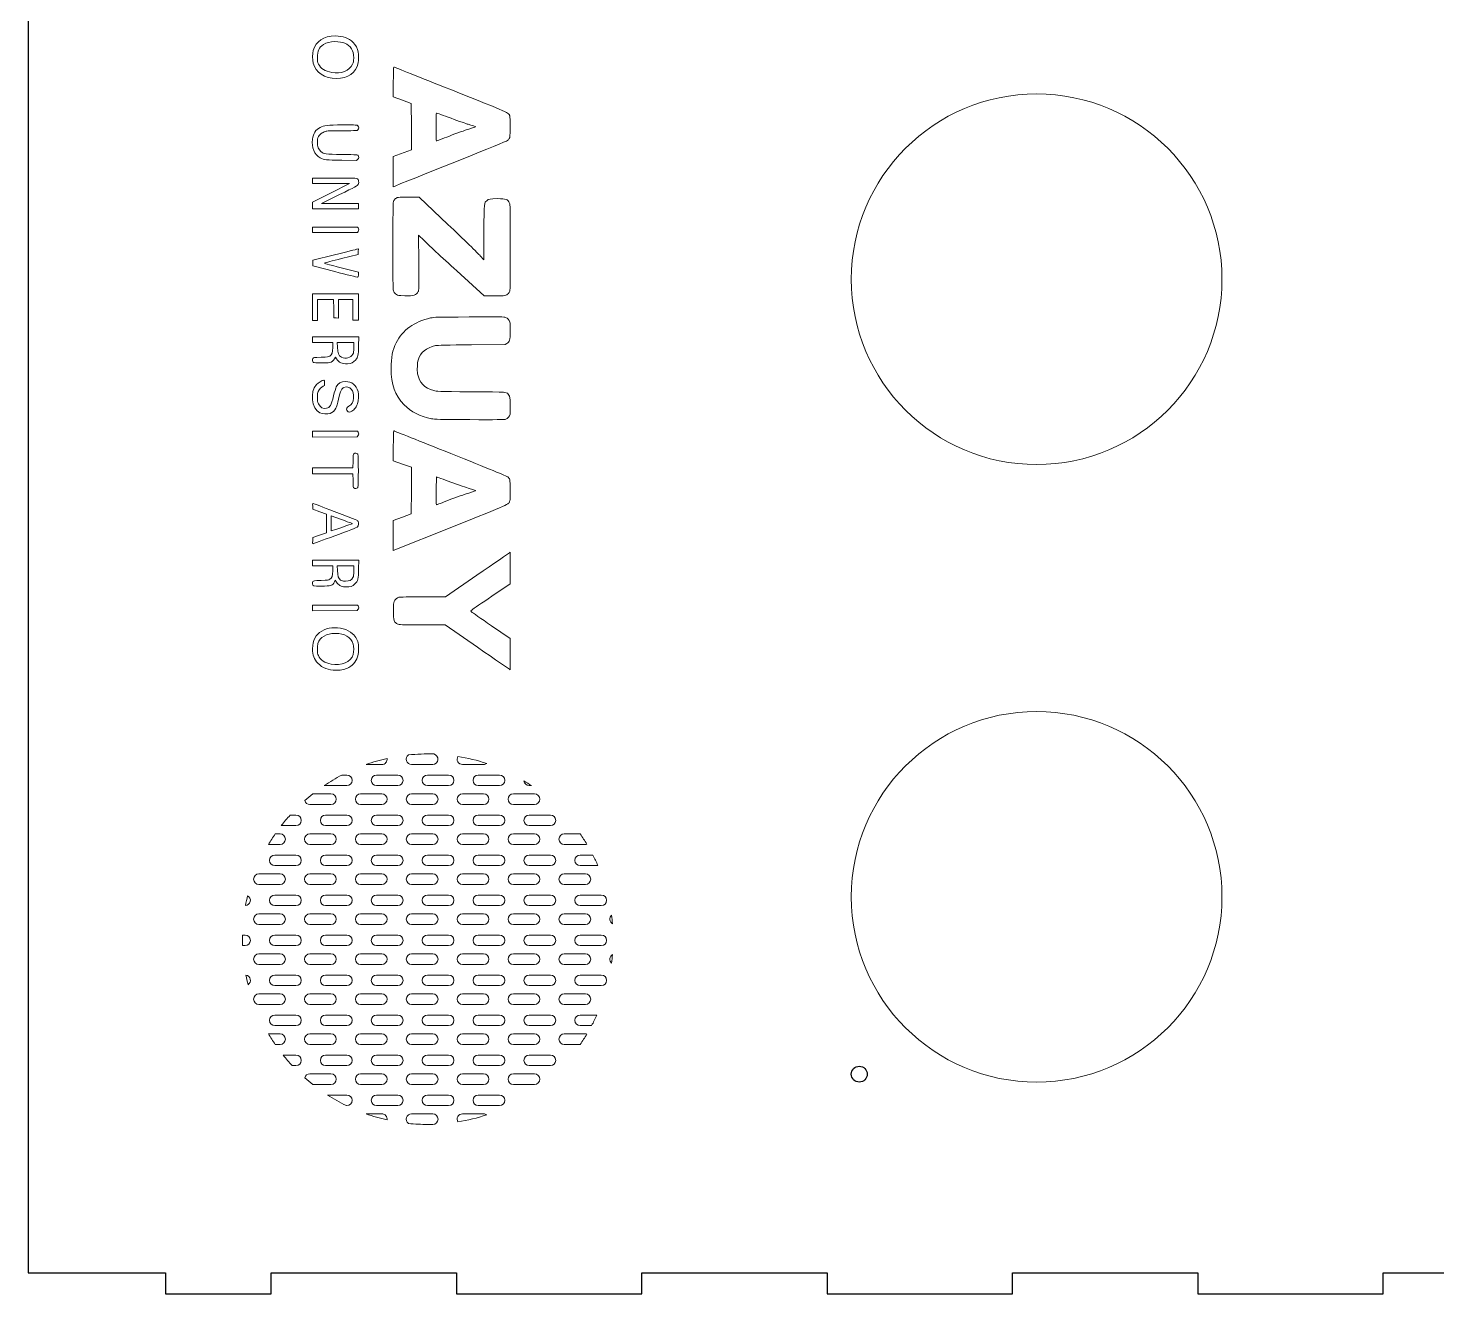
# Model space of a CAD drawing. Header units: millimetres. Extents: x 17 to 625, y 9 to 509.
# Drawn here: x 17 to 283, y 9.3 to 248.4 of the extents above; entities that cross this region are included whole.
import ezdxf

# ---------------------------------------------------------------- set-up
doc = ezdxf.new("R2010")
doc.units = ezdxf.units.MM

msp = doc.modelspace()

# ---------------------------------------------------------------- linework, layer by layer
for p, q in [((16.98, 505.27), (16.98, 13.27)), ((16.98, 13.27), (42.9, 13.27)), ((42.9, 13.27), (42.9, 9.27)), ((62.9, 9.27), (62.9, 13.27)), ((62.9, 13.27), (97.9, 13.27)), ((97.9, 13.27), (97.9, 9.27)), ((42.9, 9.27), (62.9, 9.27))]:
    msp.add_line(p, q)
at = {"color": 0, "linetype": 'Continuous', "lineweight": 0}
for p, q in [((85.95, 238.24), (85.95, 235.4)), ((85.95, 235.4), (87.65, 234.78)), ((87.65, 234.78), (89.33, 234.16)), ((89.33, 234.16), (89.36, 229.77)), ((89.36, 229.77), (89.37, 225.38)), ((79.02, 223.38), (79.21, 223.58)), ((89.37, 225.38), (85.95, 224.13)), ((85.95, 224.13), (85.95, 218.42)), ((76.2, 223.42), (79.02, 223.38)), ((70.7, 220.05), (70.7, 219.04)), ((74.81, 220.05), (70.7, 220.05)), ((70.7, 219.04), (77.67, 219.04)), ((77.67, 219.04), (74.19, 217.27)), ((85.95, 218.42), (86.28, 218.55)), ((74.19, 217.27), (70.7, 215.5)), ((70.7, 215.5), (70.7, 214.22)), ((72.38, 215.24), (75.8, 216.93)), ((90.82, 216.47), (88.89, 216.47)), ((96.25, 211.31), (90.82, 216.47)), ((70.7, 214.22), (79.34, 214.22)), ((75.86, 215.24), (72.38, 215.24)), ((79.34, 215.23), (75.86, 215.24)), ((79.34, 214.22), (79.34, 215.23)), ((70.7, 210.79), (70.7, 209.78)), ((79.17, 210.79), (70.7, 210.79)), ((79.29, 210.62), (79.17, 210.79)), ((70.7, 209.78), (79.17, 209.78)), ((79.17, 209.78), (79.29, 209.95)), ((90.73, 209.24), (91.75, 208.24)), ((90.76, 204.07), (90.73, 209.24)), ((103.06, 209.85), (103.02, 204.59)), ((74.83, 205.54), (70.74, 204.52)), ((76.17, 204.85), (79.3, 205.63)), ((79.35, 206.68), (79.13, 206.62)), ((79.3, 205.63), (79.32, 206.15)), ((79.32, 206.15), (79.35, 206.68)), ((103.02, 204.59), (102.36, 205.36)), ((70.74, 204.52), (70.74, 203.44)), ((70.74, 203.44), (74.9, 202.38)), ((79.34, 202.3), (76.36, 203.04)), ((79.34, 201.8), (79.34, 202.3)), ((97.92, 202.52), (103.08, 197.8)), ((70.7, 198.19), (70.7, 193.14)), ((79.34, 198.19), (70.7, 198.19)), ((71.64, 197.1), (74.67, 197.1)), ((71.64, 193.14), (71.64, 197.1)), ((74.67, 197.1), (74.69, 195.37)), ((75.6, 197.1), (78.33, 197.1)), ((75.6, 193.6), (75.6, 197.1)), ((78.33, 197.1), (78.33, 193.21)), ((79.34, 193.21), (79.34, 198.19)), ((103.08, 197.8), (105.02, 197.8)), ((74.69, 195.37), (74.71, 193.64)), ((70.7, 193.14), (71.64, 193.14)), ((74.71, 193.64), (75.16, 193.62)), ((75.16, 193.62), (75.6, 193.6)), ((78.33, 193.21), (79.34, 193.21)), ((70.7, 190.03), (70.7, 189.01)), ((79.43, 190.03), (70.7, 190.03)), ((70.7, 189.01), (74.54, 189.01)), ((74.54, 189.01), (74.5, 188.06)), ((75.36, 189.01), (78.48, 189.01)), ((75.39, 188.09), (75.36, 189.01)), ((78.48, 189.01), (78.48, 188.06)), ((79.4, 188.37), (79.43, 190.03)), ((100.7, 188.54), (107.08, 188.59)), ((107.08, 188.59), (107.4, 188.8)), ((74.81, 185.89), (75, 186.22)), ((75, 186.22), (75.22, 185.88)), ((70.7, 172.21), (70.7, 171.11)), ((79.17, 172.21), (70.7, 172.21)), ((70.7, 171.11), (79.12, 171.16)), ((79.12, 171.16), (79.27, 171.35)), ((79.29, 172.04), (79.17, 172.21)), ((85.95, 169.48), (85.95, 166.65)), ((70.7, 165.29), (70.7, 164.2)), ((78.32, 165.29), (70.7, 165.29)), ((78.34, 166.57), (78.32, 165.29)), ((85.95, 166.65), (87.66, 166.03)), ((87.66, 166.03), (89.37, 165.41)), ((89.37, 165.41), (89.36, 161.02)), ((70.7, 164.2), (78.32, 164.2)), ((78.32, 164.2), (78.34, 162.91)), ((89.36, 161.02), (89.33, 156.63)), ((70.72, 158.05), (70.74, 157.49)), ((70.74, 157.49), (72.05, 157.02)), ((72.05, 157.02), (73.35, 156.55)), ((73.33, 154.8), (73.31, 153.05)), ((73.35, 156.55), (73.33, 154.8)), ((74.2, 156.24), (75.98, 155.6)), ((74.2, 154.82), (74.2, 156.24)), ((87.65, 156.01), (85.95, 155.39)), ((85.95, 155.39), (85.95, 149.68)), ((89.33, 156.63), (87.65, 156.01)), ((70.74, 152.16), (70.72, 151.57)), ((72.03, 152.61), (70.74, 152.16)), ((73.31, 153.05), (72.03, 152.61)), ((85.95, 149.68), (96.67, 153.97)), ((108.04, 149.36), (107.87, 149.25)), ((108.03, 146.38), (108.04, 149.36)), ((70.7, 147.86), (70.7, 146.78)), ((79.43, 147.86), (70.7, 147.86)), ((70.7, 146.78), (74.53, 146.78)), ((74.53, 146.78), (74.5, 145.86)), ((75.36, 146.78), (78.48, 146.78)), ((75.39, 145.9), (75.36, 146.78)), ((78.48, 146.78), (78.48, 145.86)), ((79.4, 146.21), (79.43, 147.86)), ((108, 143.4), (108.03, 146.38)), ((74.84, 143.76), (74.99, 144.06)), ((74.99, 144.06), (75.24, 143.69)), ((101.74, 145.04), (95.79, 140.94)), ((104.57, 141.07), (108, 143.4)), ((70.7, 139.39), (70.7, 138.29)), ((79.17, 139.39), (70.7, 139.39)), ((79.12, 138.34), (79.27, 138.52)), ((79.29, 139.21), (79.17, 139.39)), ((95.79, 140.94), (91.55, 140.94)), ((100.57, 138.28), (100.85, 138.5)), ((70.7, 138.29), (79.12, 138.34)), ((100.74, 138.09), (100.57, 138.28)), ((91.4, 135.65), (95.72, 135.65)), ((95.72, 135.65), (101.84, 131.41)), ((108.04, 133.07), (104.48, 135.49)), ((108.04, 130.12), (108.04, 133.07)), ((83.78, 109.27), (80.79, 109.27)), ((93.39, 109.27), (89.39, 109.27)), ((103, 109.27), (99, 109.27)), ((76.2, 107.27), (77.17, 107.27)), ((82.78, 107.27), (86.78, 107.27)), ((92.39, 107.27), (96.39, 107.27)), ((102, 107.27), (106, 107.27)), ((77.17, 105.27), (73.17, 105.27)), ((86.78, 105.27), (82.78, 105.27)), ((96.39, 105.27), (92.39, 105.27)), ((106, 105.27), (102, 105.27)), ((112.04, 105.27), (111.62, 105.27)), ((74.17, 101.72), (70.17, 101.72)), ((70.73, 103.72), (74.17, 103.72)), ((79.78, 103.72), (83.78, 103.72)), ((83.78, 101.72), (79.78, 101.72)), ((89.39, 103.72), (93.39, 103.72)), ((93.39, 101.72), (89.39, 101.72)), ((99, 103.72), (103, 103.72)), ((103, 101.72), (99, 101.72)), ((108.62, 103.72), (112.62, 103.72)), ((112.62, 101.72), (108.62, 101.72)), ((66.46, 99.72), (67.56, 99.72)), ((73.17, 99.72), (77.17, 99.72)), ((82.78, 99.72), (86.78, 99.72)), ((92.39, 99.72), (96.39, 99.72)), ((102, 99.72), (106, 99.72)), ((111.62, 99.72), (115.62, 99.72)), ((63.65, 96.16), (64.56, 96.16)), ((67.56, 97.72), (64.79, 97.72)), ((70.17, 96.16), (74.17, 96.16)), ((77.17, 97.72), (73.17, 97.72)), ((79.78, 96.16), (83.78, 96.16)), ((86.78, 97.72), (82.78, 97.72)), ((89.39, 96.16), (93.39, 96.16)), ((96.39, 97.72), (92.39, 97.72)), ((99, 96.16), (103, 96.16)), ((106, 97.72), (102, 97.72)), ((108.62, 96.16), (112.62, 96.16)), ((115.62, 97.72), (111.62, 97.72)), ((118.23, 96.16), (121.25, 96.16)), ((64.56, 94.16), (62.37, 94.16)), ((74.17, 94.16), (70.17, 94.16)), ((83.78, 94.16), (79.78, 94.16)), ((93.39, 94.16), (89.39, 94.16)), ((103, 94.16), (99, 94.16)), ((112.62, 94.16), (108.62, 94.16)), ((122.23, 94.16), (118.23, 94.16)), ((63.56, 92.16), (67.56, 92.16)), ((73.17, 92.16), (77.17, 92.16)), ((82.78, 92.16), (86.78, 92.16)), ((92.39, 92.16), (96.39, 92.16)), ((102, 92.16), (106, 92.16)), ((111.62, 92.16), (115.62, 92.16)), ((121.23, 92.16), (123.63, 92.16)), ((60.56, 88.61), (64.56, 88.61)), ((67.56, 90.16), (63.56, 90.16)), ((70.17, 88.61), (74.17, 88.61)), ((77.17, 90.16), (73.17, 90.16)), ((79.78, 88.61), (83.78, 88.61)), ((86.78, 90.16), (82.78, 90.16)), ((89.39, 88.61), (93.39, 88.61)), ((96.39, 90.16), (92.39, 90.16)), ((99, 88.61), (103, 88.61)), ((106, 90.16), (102, 90.16)), ((108.62, 88.61), (112.62, 88.61)), ((115.62, 90.16), (111.62, 90.16)), ((118.23, 88.61), (122.23, 88.61)), ((124.57, 90.16), (121.23, 90.16)), ((64.56, 86.61), (60.56, 86.61)), ((74.17, 86.61), (70.17, 86.61)), ((83.78, 86.61), (79.78, 86.61)), ((93.39, 86.61), (89.39, 86.61)), ((103, 86.61), (99, 86.61)), ((112.62, 86.61), (108.62, 86.61)), ((122.23, 86.61), (118.23, 86.61)), ((63.56, 84.61), (67.56, 84.61)), ((67.56, 82.61), (63.56, 82.61)), ((73.17, 84.61), (77.17, 84.61)), ((77.17, 82.61), (73.17, 82.61)), ((82.78, 84.61), (86.78, 84.61)), ((86.78, 82.61), (82.78, 82.61)), ((92.39, 84.61), (96.39, 84.61)), ((96.39, 82.61), (92.39, 82.61)), ((102, 84.61), (106, 84.61)), ((106, 82.61), (102, 82.61)), ((111.62, 84.61), (115.62, 84.61)), ((115.62, 82.61), (111.62, 82.61)), ((121.23, 84.61), (125.23, 84.61)), ((125.23, 82.61), (121.23, 82.61)), ((60.56, 81.05), (64.56, 81.05)), ((70.17, 81.05), (74.17, 81.05)), ((79.78, 81.05), (83.78, 81.05)), ((89.39, 81.05), (93.39, 81.05)), ((99, 81.05), (103, 81.05)), ((108.62, 81.05), (112.62, 81.05)), ((118.23, 81.05), (122.23, 81.05)), ((64.56, 79.05), (60.56, 79.05)), ((74.17, 79.05), (70.17, 79.05)), ((83.78, 79.05), (79.78, 79.05)), ((93.39, 79.05), (89.39, 79.05)), ((103, 79.05), (99, 79.05)), ((112.62, 79.05), (108.62, 79.05)), ((122.23, 79.05), (118.23, 79.05)), ((57.46, 77.05), (57.95, 77.05)), ((57.95, 75.05), (57.47, 75.05)), ((63.56, 77.05), (67.56, 77.05)), ((67.56, 75.05), (63.56, 75.05)), ((73.17, 77.05), (77.17, 77.05)), ((77.17, 75.05), (73.17, 75.05)), ((82.78, 77.05), (86.78, 77.05)), ((86.78, 75.05), (82.78, 75.05)), ((92.39, 77.05), (96.39, 77.05)), ((96.39, 75.05), (92.39, 75.05)), ((102, 77.05), (106, 77.05)), ((106, 75.05), (102, 75.05)), ((111.62, 77.05), (115.62, 77.05)), ((115.62, 75.05), (111.62, 75.05)), ((121.23, 77.05), (125.23, 77.05)), ((125.23, 75.05), (121.23, 75.05)), ((60.56, 73.49), (64.56, 73.49)), ((70.17, 73.49), (74.17, 73.49)), ((79.78, 73.49), (83.78, 73.49)), ((89.39, 73.49), (93.39, 73.49)), ((99, 73.49), (103, 73.49)), ((108.62, 73.49), (112.62, 73.49)), ((118.23, 73.49), (122.23, 73.49)), ((64.56, 71.49), (60.56, 71.49)), ((63.56, 69.49), (67.56, 69.49)), ((74.17, 71.49), (70.17, 71.49)), ((73.17, 69.49), (77.17, 69.49)), ((83.78, 71.49), (79.78, 71.49)), ((82.78, 69.49), (86.78, 69.49)), ((93.39, 71.49), (89.39, 71.49)), ((92.39, 69.49), (96.39, 69.49)), ((103, 71.49), (99, 71.49)), ((102, 69.49), (106, 69.49)), ((112.62, 71.49), (108.62, 71.49)), ((111.62, 69.49), (115.62, 69.49)), ((122.23, 71.49), (118.23, 71.49)), ((121.23, 69.49), (125.23, 69.49)), ((67.56, 67.49), (63.56, 67.49)), ((77.17, 67.49), (73.17, 67.49)), ((86.78, 67.49), (82.78, 67.49)), ((96.39, 67.49), (92.39, 67.49)), ((106, 67.49), (102, 67.49)), ((115.62, 67.49), (111.62, 67.49)), ((125.23, 67.49), (121.23, 67.49)), ((60.56, 65.94), (64.56, 65.94)), ((64.56, 63.94), (60.56, 63.94)), ((70.17, 65.94), (74.17, 65.94)), ((74.17, 63.94), (70.17, 63.94)), ((79.78, 65.94), (83.78, 65.94)), ((83.78, 63.94), (79.78, 63.94)), ((89.39, 65.94), (93.39, 65.94)), ((93.39, 63.94), (89.39, 63.94)), ((99, 65.94), (103, 65.94)), ((103, 63.94), (99, 63.94)), ((108.62, 65.94), (112.62, 65.94)), ((112.62, 63.94), (108.62, 63.94)), ((118.23, 65.94), (122.23, 65.94)), ((122.23, 63.94), (118.23, 63.94)), ((63.56, 61.94), (67.56, 61.94)), ((73.17, 61.94), (77.17, 61.94)), ((82.78, 61.94), (86.78, 61.94)), ((92.39, 61.94), (96.39, 61.94)), ((102, 61.94), (106, 61.94)), ((111.62, 61.94), (115.62, 61.94)), ((121.23, 61.94), (124.38, 61.94)), ((67.56, 59.94), (63.56, 59.94)), ((77.17, 59.94), (73.17, 59.94)), ((86.78, 59.94), (82.78, 59.94)), ((96.39, 59.94), (92.39, 59.94)), ((106, 59.94), (102, 59.94)), ((115.62, 59.94), (111.62, 59.94)), ((123.4, 59.94), (121.23, 59.94)), ((62.37, 58.38), (64.56, 58.38)), ((64.56, 56.38), (63.65, 56.38)), ((70.17, 58.38), (74.17, 58.38)), ((74.17, 56.38), (70.17, 56.38)), ((79.78, 58.38), (83.78, 58.38)), ((83.78, 56.38), (79.78, 56.38)), ((89.39, 58.38), (93.39, 58.38)), ((93.39, 56.38), (89.39, 56.38)), ((99, 58.38), (103, 58.38)), ((103, 56.38), (99, 56.38)), ((108.62, 58.38), (112.62, 58.38)), ((112.62, 56.38), (108.62, 56.38)), ((118.23, 58.38), (122.23, 58.38)), ((121.25, 56.38), (118.23, 56.38)), ((65.14, 54.38), (67.56, 54.38)), ((73.17, 54.38), (77.17, 54.38)), ((82.78, 54.38), (86.78, 54.38)), ((92.39, 54.38), (96.39, 54.38)), ((102, 54.38), (106, 54.38)), ((111.62, 54.38), (115.62, 54.38)), ((67.56, 52.38), (66.87, 52.38)), ((70.17, 50.83), (74.17, 50.83)), ((77.17, 52.38), (73.17, 52.38)), ((79.78, 50.83), (83.78, 50.83)), ((86.78, 52.38), (82.78, 52.38)), ((89.39, 50.83), (93.39, 50.83)), ((96.39, 52.38), (92.39, 52.38)), ((99, 50.83), (103, 50.83)), ((106, 52.38), (102, 52.38)), ((108.62, 50.83), (112.62, 50.83)), ((115.62, 52.38), (111.62, 52.38)), ((74.17, 48.83), (70.73, 48.83)), ((83.78, 48.83), (79.78, 48.83)), ((93.39, 48.83), (89.39, 48.83)), ((103, 48.83), (99, 48.83)), ((112.62, 48.83), (108.62, 48.83)), ((73.53, 46.83), (77.17, 46.83)), ((82.78, 46.83), (86.78, 46.83)), ((92.39, 46.83), (96.39, 46.83)), ((102, 46.83), (106, 46.83)), ((77.17, 44.83), (77.08, 44.83)), ((80.79, 43.27), (83.78, 43.27)), ((86.78, 44.83), (82.78, 44.83)), ((89.39, 43.27), (93.39, 43.27)), ((96.39, 44.83), (92.39, 44.83)), ((99, 43.27), (103, 43.27)), ((106, 44.83), (102, 44.83)), ((93.39, 41.27), (92.45, 41.27))]:
    msp.add_line(p, q, dxfattribs=at)
msp.add_lwpolyline([(97.9, 9.27), (132.9, 9.27), (132.9, 13.27), (167.9, 13.27), (167.9, 9.27), (202.9, 9.27), (202.9, 13.27), (237.9, 13.27), (237.9, 9.27), (272.9, 9.27), (272.9, 13.27), (307.9, 13.27), (307.9, 9.27), (342.9, 9.27)])
for centre in [(207.45, 200.94), (207.45, 84.27)]:
    msp.add_circle(centre, 35, dxfattribs=at)
msp.add_circle((173.95, 50.77), 1.5)
for centre, radius, start, end in [((92.45, 76.27), 35, 102.6715, 109.463), ((83.78, 110.27), 1, 270, 8.4842), ((89.39, 110.27), 1, 125.9043, 270), ((92.45, 76.27), 35, 88.1408, 95.9728), ((93.39, 110.27), 1, 270, 78.9843), ((99, 110.27), 1, 147.9033, 270), ((92.45, 76.27), 35, 71.4551, 80.6133), ((103, 110.27), 1, 270, 305.1766), ((92.45, 76.27), 35, 117.6604, 123.943), ((77.17, 106.27), 1, 270, 90), ((82.78, 106.27), 1, 90, 270), ((86.78, 106.27), 1, 270, 90), ((92.39, 106.27), 1, 90, 270), ((96.39, 106.27), 1, 270, 90), ((102, 106.27), 1, 90, 270), ((106, 106.27), 1, 270, 90), ((73.17, 106.27), 1, 254.6277, 270), ((92.45, 76.27), 35, 55.9523, 58.7245), ((111.62, 106.27), 1, 184.9435, 270), ((92.45, 76.27), 35, 128.36, 131.6049), ((70.17, 102.72), 1, 195.8723, 270), ((74.17, 102.72), 1, 270, 90), ((79.78, 102.72), 1, 90, 270), ((83.78, 102.72), 1, 270, 90), ((89.39, 102.72), 1, 90, 270), ((93.39, 102.72), 1, 270, 90), ((99, 102.72), 1, 90, 270), ((103, 102.72), 1, 270, 90), ((108.62, 102.72), 1, 90, 270), ((112.62, 102.72), 1, 270, 90), ((92.45, 76.27), 35, 137.9452, 142.2151), ((67.56, 98.72), 1, 270, 90), ((73.17, 98.72), 1, 90, 270), ((77.17, 98.72), 1, 270, 90), ((82.78, 98.72), 1, 90, 270), ((86.78, 98.72), 1, 270, 90), ((92.39, 98.72), 1, 90, 270), ((96.39, 98.72), 1, 270, 90), ((102, 98.72), 1, 90, 270), ((106, 98.72), 1, 270, 90), ((111.62, 98.72), 1, 90, 270), ((115.62, 98.72), 1, 270, 90), ((92.45, 76.27), 35, 145.3714, 149.2621), ((64.56, 95.16), 1, 270, 90), ((70.17, 95.16), 1, 90, 270), ((74.17, 95.16), 1, 270, 90), ((79.78, 95.16), 1, 90, 270), ((83.78, 95.16), 1, 270, 90), ((89.39, 95.16), 1, 90, 270), ((93.39, 95.16), 1, 270, 90), ((99, 95.16), 1, 90, 270), ((103, 95.16), 1, 270, 90), ((108.62, 95.16), 1, 90, 270), ((112.62, 95.16), 1, 270, 90), ((118.23, 95.16), 1, 90, 270), ((92.45, 76.27), 35, 30.8148, 34.6286), ((122.23, 95.16), 1, 270, 286.332), ((63.56, 91.16), 1, 90, 270), ((67.56, 91.16), 1, 270, 90), ((73.17, 91.16), 1, 90, 270), ((77.17, 91.16), 1, 270, 90), ((82.78, 91.16), 1, 90, 270), ((86.78, 91.16), 1, 270, 90), ((92.39, 91.16), 1, 90, 270), ((96.39, 91.16), 1, 270, 90), ((102, 91.16), 1, 90, 270), ((106, 91.16), 1, 270, 90), ((111.62, 91.16), 1, 90, 270), ((115.62, 91.16), 1, 270, 90), ((121.23, 91.16), 1, 90, 270), ((92.45, 76.27), 35, 23.3799, 26.9986), ((60.56, 87.61), 1, 90, 270), ((64.56, 87.61), 1, 270, 90), ((70.17, 87.61), 1, 90, 270), ((74.17, 87.61), 1, 270, 90), ((79.78, 87.61), 1, 90, 270), ((83.78, 87.61), 1, 270, 90), ((89.39, 87.61), 1, 90, 270), ((93.39, 87.61), 1, 270, 90), ((99, 87.61), 1, 90, 270), ((103, 87.61), 1, 270, 90), ((108.62, 87.61), 1, 90, 270), ((112.62, 87.61), 1, 270, 90), ((118.23, 87.61), 1, 90, 270), ((122.23, 87.61), 1, 270, 90), ((92.45, 76.27), 35, 166.4299, 169.5696), ((57.95, 83.61), 1, 274.4938, 61.5058), ((63.56, 83.61), 1, 90, 270), ((67.56, 83.61), 1, 270, 90), ((73.17, 83.61), 1, 90, 270), ((77.17, 83.61), 1, 270, 90), ((82.78, 83.61), 1, 90, 270), ((86.78, 83.61), 1, 270, 90), ((92.39, 83.61), 1, 90, 270), ((96.39, 83.61), 1, 270, 90), ((102, 83.61), 1, 90, 270), ((106, 83.61), 1, 270, 90), ((111.62, 83.61), 1, 90, 270), ((115.62, 83.61), 1, 270, 90), ((121.23, 83.61), 1, 90, 270), ((125.23, 83.61), 1, 270, 90), ((60.56, 80.05), 1, 90, 270), ((64.56, 80.05), 1, 270, 90), ((70.17, 80.05), 1, 90, 270), ((74.17, 80.05), 1, 270, 90), ((79.78, 80.05), 1, 90, 270), ((83.78, 80.05), 1, 270, 90), ((89.39, 80.05), 1, 90, 270), ((93.39, 80.05), 1, 270, 90), ((99, 80.05), 1, 90, 270), ((103, 80.05), 1, 270, 90), ((108.62, 80.05), 1, 90, 270), ((112.62, 80.05), 1, 270, 90), ((118.23, 80.05), 1, 90, 270), ((122.23, 80.05), 1, 270, 90), ((127.84, 80.05), 1, 132.8999, 239.2866), ((92.45, 76.27), 35, 4.7825, 7.4041), ((92.45, 76.27), 35, 178.7267, 182.0012), ((57.95, 76.05), 1, 270, 90), ((63.56, 76.05), 1, 90, 270), ((67.56, 76.05), 1, 270, 90), ((73.17, 76.05), 1, 90, 270), ((77.17, 76.05), 1, 270, 90), ((82.78, 76.05), 1, 90, 270), ((86.78, 76.05), 1, 270, 90), ((92.39, 76.05), 1, 90, 270), ((96.39, 76.05), 1, 270, 90), ((102, 76.05), 1, 90, 270), ((106, 76.05), 1, 270, 90), ((111.62, 76.05), 1, 90, 270), ((115.62, 76.05), 1, 270, 90), ((121.23, 76.05), 1, 90, 270), ((125.23, 76.05), 1, 270, 90), ((60.56, 72.49), 1, 90, 270), ((64.56, 72.49), 1, 270, 90), ((70.17, 72.49), 1, 90, 270), ((74.17, 72.49), 1, 270, 90), ((79.78, 72.49), 1, 90, 270), ((83.78, 72.49), 1, 270, 90), ((89.39, 72.49), 1, 90, 270), ((93.39, 72.49), 1, 270, 90), ((99, 72.49), 1, 90, 270), ((103, 72.49), 1, 270, 90), ((108.62, 72.49), 1, 90, 270), ((112.62, 72.49), 1, 270, 90), ((118.23, 72.49), 1, 90, 270), ((122.23, 72.49), 1, 270, 90), ((127.84, 72.49), 1, 120.7134, 227.1001), ((92.45, 76.27), 35, 352.5959, 355.2175), ((57.95, 68.49), 1, 304.9207, 80.4883), ((92.45, 76.27), 35, 191.1889, 194.2202), ((63.56, 68.49), 1, 90, 270), ((67.56, 68.49), 1, 270, 90), ((73.17, 68.49), 1, 90, 270), ((77.17, 68.49), 1, 270, 90), ((82.78, 68.49), 1, 90, 270), ((86.78, 68.49), 1, 270, 90), ((92.39, 68.49), 1, 90, 270), ((96.39, 68.49), 1, 270, 90), ((102, 68.49), 1, 90, 270), ((106, 68.49), 1, 270, 90), ((111.62, 68.49), 1, 90, 270), ((115.62, 68.49), 1, 270, 90), ((121.23, 68.49), 1, 90, 270), ((125.23, 68.49), 1, 270, 90), ((60.56, 64.94), 1, 90, 270), ((64.56, 64.94), 1, 270, 90), ((70.17, 64.94), 1, 90, 270), ((74.17, 64.94), 1, 270, 90), ((79.78, 64.94), 1, 90, 270), ((83.78, 64.94), 1, 270, 90), ((89.39, 64.94), 1, 90, 270), ((93.39, 64.94), 1, 270, 90), ((99, 64.94), 1, 90, 270), ((103, 64.94), 1, 270, 90), ((108.62, 64.94), 1, 90, 270), ((112.62, 64.94), 1, 270, 90), ((118.23, 64.94), 1, 90, 270), ((122.23, 64.94), 1, 270, 90), ((63.56, 60.94), 1, 90, 270), ((67.56, 60.94), 1, 270, 90), ((73.17, 60.94), 1, 90, 270), ((77.17, 60.94), 1, 270, 90), ((82.78, 60.94), 1, 90, 270), ((86.78, 60.94), 1, 270, 90), ((92.39, 60.94), 1, 90, 270), ((96.39, 60.94), 1, 270, 90), ((102, 60.94), 1, 90, 270), ((106, 60.94), 1, 270, 90), ((111.62, 60.94), 1, 90, 270), ((115.62, 60.94), 1, 270, 90), ((121.23, 60.94), 1, 90, 270), ((92.45, 76.27), 35, 332.1819, 335.8251), ((92.45, 76.27), 35, 210.7379, 214.6286), ((64.56, 57.38), 1, 270, 90), ((70.17, 57.38), 1, 90, 270), ((74.17, 57.38), 1, 270, 90), ((79.78, 57.38), 1, 90, 270), ((83.78, 57.38), 1, 270, 90), ((89.39, 57.38), 1, 90, 270), ((93.39, 57.38), 1, 270, 90), ((99, 57.38), 1, 90, 270), ((103, 57.38), 1, 270, 90), ((108.62, 57.38), 1, 90, 270), ((112.62, 57.38), 1, 270, 90), ((118.23, 57.38), 1, 90, 270), ((92.45, 76.27), 35, 325.3714, 329.1852), ((122.23, 57.38), 1, 73.668, 90), ((92.45, 76.27), 35, 218.7113, 223.0424), ((67.56, 53.38), 1, 270, 90), ((73.17, 53.38), 1, 90, 270), ((77.17, 53.38), 1, 270, 90), ((82.78, 53.38), 1, 90, 270), ((86.78, 53.38), 1, 270, 90), ((92.39, 53.38), 1, 90, 270), ((96.39, 53.38), 1, 270, 90), ((102, 53.38), 1, 90, 270), ((106, 53.38), 1, 270, 90), ((111.62, 53.38), 1, 90, 270), ((115.62, 53.38), 1, 270, 90), ((70.17, 49.83), 1, 90, 164.1277), ((74.17, 49.83), 1, 270, 90), ((79.78, 49.83), 1, 90, 270), ((83.78, 49.83), 1, 270, 90), ((89.39, 49.83), 1, 90, 270), ((93.39, 49.83), 1, 270, 90), ((99, 49.83), 1, 90, 270), ((103, 49.83), 1, 270, 90), ((108.62, 49.83), 1, 90, 270), ((112.62, 49.83), 1, 270, 90), ((92.45, 76.27), 35, 228.3951, 231.64), ((92.45, 76.27), 35, 237.2745, 243.9502), ((77.17, 45.83), 1, 270, 90), ((82.78, 45.83), 1, 90, 270), ((86.78, 45.83), 1, 270, 90), ((92.39, 45.83), 1, 90, 270), ((96.39, 45.83), 1, 270, 90), ((102, 45.83), 1, 90, 270), ((106, 45.83), 1, 270, 90), ((92.45, 76.27), 35, 250.537, 257.3285), ((83.78, 42.27), 1, 351.5158, 90), ((89.39, 42.27), 1, 90, 234.0957), ((93.39, 42.27), 1, 270, 90), ((99, 42.27), 1, 90, 212.0967), ((92.45, 76.27), 35, 279.3867, 288.5449), ((103, 42.27), 1, 54.8234, 90), ((92.45, 76.27), 35, 264.0272, 270)]:
    msp.add_arc(centre, radius, start, end, dxfattribs=at)
for points in [[(74.99, 246.89), (72.78, 246.88), (71.36, 245.95), (70.83, 244.17)], [(71.61, 242.84), (71.61, 244.06), (71.93, 244.74), (72.73, 245.26)], [(72.73, 245.26), (73.35, 245.65), (73.97, 245.81), (74.9, 245.82)], [(74.9, 245.82), (76.42, 245.84), (77.39, 245.43), (78.03, 244.49)], [(78.36, 245.67), (77.53, 246.49), (76.44, 246.89), (74.99, 246.89)], [(79.32, 243.89), (79.21, 244.52), (78.84, 245.19), (78.36, 245.67)], [(70.83, 244.17), (70.67, 243.64), (70.66, 242.34), (70.82, 241.76)], [(71.82, 241.58), (71.62, 241.99), (71.6, 242.1), (71.61, 242.84)], [(78.03, 244.49), (78.4, 243.96), (78.48, 243.61), (78.46, 242.73)], [(78.46, 242.73), (78.44, 242.1), (78.4, 241.88), (78.25, 241.56)], [(79.31, 241.82), (79.42, 242.4), (79.44, 243.31), (79.32, 243.89)], [(70.82, 241.76), (71.3, 239.97), (72.94, 238.88), (75.18, 238.88)], [(74.34, 239.99), (73.09, 240.21), (72.22, 240.76), (71.82, 241.58)], [(78.25, 241.56), (77.65, 240.32), (76.06, 239.68), (74.34, 239.99)], [(75.18, 238.88), (77.44, 238.88), (78.9, 239.92), (79.31, 241.82)], [(86.09, 241.02), (85.96, 241.07), (85.95, 240.91), (85.95, 238.24)], [(96.8, 236.75), (90.98, 239.07), (86.16, 240.99), (86.09, 241.02)], [(107.94, 231.79), (107.74, 232.4), (108.08, 232.26), (96.8, 236.75)], [(94.04, 229.7), (94.04, 231.15), (94.06, 232.34), (94.09, 232.34)], [(94.09, 232.34), (94.12, 232.34), (95.37, 231.89), (96.87, 231.34)], [(108.02, 229.66), (108.03, 230.86), (108, 231.62), (107.94, 231.79)], [(72.1, 229.61), (71.27, 229.17), (70.85, 228.5), (70.69, 227.37)], [(76.43, 230.09), (73.42, 230.09), (72.88, 230.02), (72.1, 229.61)], [(72.49, 228.58), (72.71, 228.72), (73.07, 228.87), (73.29, 228.91)], [(73.29, 228.91), (73.51, 228.97), (74.76, 229), (76.38, 229)], [(76.38, 229), (79, 229), (79.11, 229), (79.26, 229.15)], [(79.26, 229.93), (79.11, 230.08), (79, 230.09), (76.43, 230.09)], [(79.42, 229.54), (79.42, 229.67), (79.35, 229.84), (79.26, 229.93)], [(79.26, 229.15), (79.35, 229.24), (79.42, 229.41), (79.42, 229.54)], [(94.08, 227.05), (94.06, 227.05), (94.04, 228.24), (94.04, 229.7)], [(100.22, 229.31), (99.54, 229.1), (97.88, 228.51), (96.54, 227.99)], [(96.87, 231.34), (98.37, 230.79), (99.81, 230.28), (100.07, 230.21)], [(100.07, 230.21), (100.83, 230), (101.52, 229.76), (101.48, 229.73)], [(101.48, 229.73), (101.47, 229.7), (100.89, 229.52), (100.22, 229.31)], [(107.85, 227.53), (107.99, 227.77), (108, 227.95), (108.02, 229.66)], [(70.69, 227.37), (70.47, 225.83), (71.05, 224.43), (72.14, 223.87)], [(71.61, 226.79), (71.61, 227.36), (71.64, 227.48), (71.84, 227.88)], [(72.28, 225.06), (71.83, 225.46), (71.62, 225.99), (71.61, 226.79)], [(71.84, 227.88), (72.03, 228.24), (72.15, 228.38), (72.49, 228.58)], [(86.28, 218.55), (91.61, 220.66), (107.36, 227.01), (107.5, 227.12)], [(96.54, 227.99), (95.21, 227.47), (94.09, 227.05), (94.08, 227.05)], [(107.5, 227.12), (107.61, 227.2), (107.76, 227.38), (107.85, 227.53)], [(72.14, 223.87), (72.89, 223.49), (73.22, 223.45), (76.2, 223.42)], [(76.29, 224.5), (73.05, 224.54), (72.87, 224.57), (72.28, 225.06)], [(79.3, 224.31), (79.18, 224.47), (79.14, 224.47), (76.29, 224.5)], [(79.21, 223.58), (79.44, 223.8), (79.47, 224.06), (79.3, 224.31)], [(79.34, 219.63), (79.17, 220.06), (79.25, 220.05), (74.81, 220.05)], [(75.8, 216.93), (78.66, 218.35), (79.24, 218.66), (79.32, 218.83)], [(79.32, 218.83), (79.43, 219.08), (79.44, 219.39), (79.34, 219.63)], [(85.96, 215.59), (85.9, 215.45), (85.87, 212.77), (85.87, 207.16)], [(86.25, 216.04), (86.13, 215.91), (86, 215.71), (85.96, 215.59)], [(88.89, 216.47), (86.78, 216.47), (86.63, 216.45), (86.25, 216.04)], [(103.58, 215.78), (103.08, 215.32), (103.1, 215.63), (103.06, 209.85)], [(105.61, 216.16), (104.23, 216.16), (103.93, 216.11), (103.58, 215.78)], [(107.89, 215.34), (107.58, 216.04), (107.24, 216.16), (105.61, 216.16)], [(108.04, 206.97), (108.04, 214.63), (108.03, 215.05), (107.89, 215.34)], [(79.42, 210.29), (79.42, 210.37), (79.36, 210.53), (79.29, 210.62)], [(79.29, 209.95), (79.36, 210.05), (79.42, 210.2), (79.42, 210.29)], [(102.36, 205.36), (101.98, 205.79), (99.24, 208.47), (96.25, 211.31)], [(91.75, 208.24), (92.31, 207.68), (95.08, 205.11), (97.92, 202.52)], [(79.13, 206.62), (79.01, 206.59), (77.07, 206.1), (74.83, 205.54)], [(85.87, 207.16), (85.87, 198.95), (85.87, 198.94), (86.04, 198.6)], [(107.96, 198.68), (108.02, 198.83), (108.04, 201.45), (108.04, 206.97)], [(76.36, 203.04), (73.23, 203.82), (72.91, 203.92), (72.99, 204.01)], [(72.99, 204.01), (73.02, 204.04), (74.45, 204.42), (76.17, 204.85)], [(74.9, 202.38), (77.19, 201.79), (79.13, 201.31), (79.21, 201.31)], [(90.63, 198.6), (90.78, 198.91), (90.79, 198.99), (90.76, 204.07)], [(79.21, 201.31), (79.31, 201.3), (79.34, 201.37), (79.34, 201.8)], [(86.04, 198.6), (86.14, 198.39), (86.33, 198.18), (86.52, 198.05)], [(86.52, 198.05), (86.82, 197.85), (86.88, 197.84), (88.13, 197.82)], [(88.13, 197.82), (89.89, 197.78), (90.27, 197.9), (90.63, 198.6)], [(105.02, 197.8), (107.13, 197.8), (107.28, 197.83), (107.67, 198.24)], [(107.67, 198.24), (107.79, 198.36), (107.92, 198.57), (107.96, 198.68)], [(93, 193.62), (89.92, 192.95), (87.71, 191.35), (86.47, 188.9)], [(100.3, 193.81), (93.96, 193.79), (93.74, 193.78), (93, 193.62)], [(107.16, 193.72), (106.86, 193.84), (106.21, 193.84), (100.3, 193.81)], [(107.96, 192.85), (107.85, 193.22), (107.52, 193.58), (107.16, 193.72)], [(108.02, 191.11), (108.03, 191.95), (108, 192.73), (107.96, 192.85)], [(86.47, 188.9), (85.82, 187.59), (85.53, 186.12), (85.53, 184.11)], [(107.4, 188.8), (107.94, 189.15), (108, 189.38), (108.02, 191.11)], [(73.96, 186.43), (73.71, 186.27), (73.61, 186.25), (72.31, 186.21)], [(74.5, 188.06), (74.46, 187), (74.37, 186.73), (73.96, 186.43)], [(76.15, 186.23), (75.6, 186.51), (75.43, 186.94), (75.39, 188.09)], [(78.3, 186.76), (77.95, 186.08), (76.93, 185.84), (76.15, 186.23)], [(78.48, 188.06), (78.48, 187.2), (78.46, 187.05), (78.3, 186.76)], [(78.82, 185.68), (79.3, 186.24), (79.36, 186.52), (79.4, 188.37)], [(90.64, 185.68), (91.12, 187.18), (92.08, 187.97), (93.92, 188.41)], [(93.92, 188.41), (94.2, 188.47), (96.25, 188.51), (100.7, 188.54)], [(70.77, 185.98), (70.59, 185.76), (70.63, 185.38), (70.84, 185.22)], [(72.31, 186.21), (70.95, 186.17), (70.92, 186.17), (70.77, 185.98)], [(70.84, 185.22), (70.99, 185.11), (73.44, 185.09), (73.92, 185.2)], [(73.92, 185.2), (74.33, 185.3), (74.59, 185.5), (74.81, 185.89)], [(75.22, 185.88), (75.67, 185.2), (76.3, 184.93), (77.27, 184.98)], [(77.27, 184.98), (78.02, 185.02), (78.41, 185.2), (78.82, 185.68)], [(85.53, 184.11), (85.53, 181.02), (86.23, 179.06), (87.97, 177.24)], [(90.54, 183.05), (90.42, 183.72), (90.48, 185.17), (90.64, 185.68)], [(71.44, 181.06), (70.14, 179.62), (70.5, 176.51), (72.07, 175.69)], [(72.82, 181.86), (72.55, 181.86), (71.73, 181.38), (71.44, 181.06)], [(72.7, 180.71), (72.96, 180.8), (72.96, 180.8), (72.96, 181.33)], [(72.96, 181.33), (72.96, 181.79), (72.94, 181.86), (72.82, 181.86)], [(76.9, 181.62), (76.06, 181.62), (75.53, 181.31), (75.17, 180.6)], [(79.3, 179.76), (78.97, 180.92), (78.07, 181.62), (76.9, 181.62)], [(93.57, 179.89), (91.84, 180.38), (90.8, 181.45), (90.54, 183.05)], [(71.6, 178.63), (71.6, 179.25), (71.64, 179.48), (71.76, 179.76)], [(71.83, 177.38), (71.62, 177.81), (71.6, 177.92), (71.6, 178.63)], [(71.76, 179.76), (71.96, 180.18), (72.35, 180.58), (72.7, 180.71)], [(74.66, 178.92), (74.2, 177.07), (73.99, 176.68), (73.35, 176.57)], [(75.17, 180.6), (75.07, 180.39), (74.84, 179.64), (74.66, 178.92)], [(75.1, 176.58), (75.21, 176.78), (75.43, 177.53), (75.6, 178.26)], [(75.6, 178.26), (76, 179.9), (76.19, 180.32), (76.63, 180.5)], [(76.63, 180.5), (77.68, 180.92), (78.6, 179.91), (78.45, 178.5)], [(78.45, 178.5), (78.37, 177.7), (78.09, 177.24), (77.53, 176.95)], [(79.19, 177.41), (79.41, 178), (79.46, 179.16), (79.3, 179.76)], [(100.57, 179.68), (94.31, 179.73), (94.14, 179.73), (93.57, 179.89)], [(107.79, 179.03), (107.37, 179.67), (107.81, 179.63), (100.57, 179.68)], [(108.03, 177.2), (108, 178.7), (108, 178.72), (107.79, 179.03)], [(73.35, 176.57), (72.65, 176.44), (72.18, 176.69), (71.83, 177.38)], [(72.07, 175.69), (72.51, 175.46), (73.54, 175.41), (74.02, 175.6)], [(74.02, 175.6), (74.49, 175.77), (74.87, 176.12), (75.1, 176.58)], [(77.53, 176.95), (77.15, 176.75), (77.03, 176.5), (77.15, 176.19)], [(77.15, 176.19), (77.28, 175.88), (77.53, 175.78), (77.88, 175.91)], [(77.88, 175.91), (78.44, 176.1), (78.88, 176.6), (79.19, 177.41)], [(87.97, 177.24), (89.28, 175.88), (90.96, 175.02), (93.18, 174.58)], [(108, 175.42), (108.03, 175.56), (108.04, 176.36), (108.03, 177.2)], [(93.18, 174.58), (93.77, 174.46), (94.62, 174.44), (100.41, 174.41)], [(100.41, 174.41), (105.29, 174.39), (107.04, 174.41), (107.2, 174.48)], [(107.2, 174.48), (107.51, 174.6), (107.95, 175.11), (108, 175.42)], [(79.27, 171.35), (79.45, 171.57), (79.45, 171.81), (79.29, 172.04)], [(86.09, 172.27), (85.96, 172.31), (85.95, 172.13), (85.95, 169.48)], [(96.79, 168.01), (90.98, 170.34), (86.16, 172.25), (86.09, 172.27)], [(78.52, 167.96), (78.38, 167.86), (78.37, 167.74), (78.34, 166.57)], [(79.18, 167.93), (79, 168.12), (78.74, 168.13), (78.52, 167.96)], [(79.34, 164.73), (79.34, 167.68), (79.33, 167.79), (79.18, 167.93)], [(107.59, 163.59), (107.44, 163.73), (103.96, 165.15), (96.79, 168.01)], [(78.34, 162.91), (78.37, 161.74), (78.38, 161.61), (78.51, 161.51)], [(79.21, 161.54), (79.32, 161.67), (79.34, 162.01), (79.34, 164.73)], [(94.08, 158.35), (93.99, 158.44), (94.04, 163.58), (94.13, 163.58)], [(94.13, 163.58), (94.16, 163.58), (95.39, 163.14), (96.82, 162.61)], [(96.82, 162.61), (98.26, 162.08), (99.83, 161.54), (100.29, 161.41)], [(107.93, 163.07), (107.86, 163.24), (107.72, 163.48), (107.59, 163.59)], [(107.95, 159.05), (108.09, 159.51), (108.07, 162.67), (107.93, 163.07)], [(78.51, 161.51), (78.72, 161.36), (79.06, 161.37), (79.21, 161.54)], [(100.19, 160.55), (99.48, 160.34), (97.83, 159.74), (96.51, 159.24)], [(101.5, 160.98), (101.48, 160.96), (100.89, 160.77), (100.19, 160.55)], [(100.29, 161.41), (101.24, 161.13), (101.55, 161.02), (101.5, 160.98)], [(70.84, 158.56), (70.71, 158.61), (70.7, 158.57), (70.72, 158.05)], [(74.75, 157.08), (72.67, 157.87), (70.91, 158.54), (70.84, 158.56)], [(79.3, 155.18), (79.17, 155.43), (79.49, 155.29), (74.75, 157.08)], [(96.51, 159.24), (95.2, 158.72), (94.1, 158.33), (94.08, 158.35)], [(96.67, 153.97), (108.23, 158.6), (107.75, 158.38), (107.95, 159.05)], [(74.24, 153.39), (74.22, 153.39), (74.2, 154.03), (74.2, 154.82)], [(75.98, 155.6), (78.17, 154.8), (78.2, 154.79), (78.16, 154.76)], [(78.16, 154.76), (78.15, 154.74), (77.26, 154.43), (76.2, 154.06)], [(79.21, 154.15), (79.4, 154.35), (79.45, 154.91), (79.3, 155.18)], [(70.72, 150.98), (70.73, 150.98), (72.62, 151.65), (74.9, 152.48)], [(76.2, 154.06), (75.14, 153.69), (74.26, 153.39), (74.24, 153.39)], [(74.9, 152.48), (77.25, 153.34), (79.11, 154.06), (79.21, 154.15)], [(70.72, 151.57), (70.7, 151.24), (70.71, 150.98), (70.72, 150.98)], [(107.87, 149.25), (107.77, 149.18), (105.02, 147.29), (101.74, 145.04)], [(70.77, 143.82), (70.66, 143.69), (70.63, 143.56), (70.66, 143.4)], [(72.32, 144.05), (70.95, 144.01), (70.92, 144.01), (70.77, 143.82)], [(73.95, 144.25), (73.75, 144.11), (73.6, 144.09), (72.32, 144.05)], [(72.33, 142.96), (74.19, 142.97), (74.48, 143.06), (74.84, 143.76)], [(74.5, 145.86), (74.47, 144.85), (74.37, 144.57), (73.95, 144.25)], [(75.24, 143.69), (75.38, 143.48), (75.66, 143.21), (75.87, 143.08)], [(76, 144.12), (75.58, 144.43), (75.42, 144.88), (75.39, 145.9)], [(76.89, 143.91), (76.37, 143.93), (76.22, 143.97), (76, 144.12)], [(78.31, 144.6), (78.04, 144.06), (77.67, 143.89), (76.89, 143.91)], [(78.48, 145.86), (78.48, 145.06), (78.46, 144.89), (78.31, 144.6)], [(78.7, 143.38), (79.28, 143.97), (79.36, 144.3), (79.4, 146.21)], [(70.66, 143.4), (70.74, 142.96), (70.76, 142.96), (72.33, 142.96)], [(75.87, 143.08), (76.2, 142.88), (76.34, 142.85), (76.93, 142.82)], [(76.93, 142.82), (77.81, 142.78), (78.26, 142.92), (78.7, 143.38)], [(100.85, 138.5), (101.01, 138.62), (102.68, 139.77), (104.57, 141.07)], [(79.27, 138.52), (79.45, 138.74), (79.45, 138.98), (79.29, 139.21)], [(86.1, 140.05), (85.97, 139.78), (85.95, 139.53), (85.96, 138.3)], [(87.02, 140.86), (86.63, 140.75), (86.27, 140.44), (86.1, 140.05)], [(91.55, 140.94), (88.88, 140.94), (87.2, 140.91), (87.02, 140.86)], [(85.96, 138.3), (85.96, 136.44), (86.06, 136.13), (86.77, 135.8)], [(86.77, 135.8), (87.05, 135.67), (87.37, 135.65), (91.4, 135.65)], [(104.48, 135.49), (102.51, 136.82), (100.83, 137.99), (100.74, 138.09)], [(71.13, 133.16), (70.84, 132.57), (70.7, 131.96), (70.7, 131.14)], [(78.26, 133.96), (76.26, 135.81), (72.24, 135.36), (71.13, 133.16)], [(71.71, 132.11), (72.11, 133.33), (73.29, 134.02), (74.97, 134.02)], [(74.97, 134.02), (76.82, 134.02), (77.88, 133.39), (78.37, 132.01)], [(79.36, 131.92), (79.23, 132.73), (78.86, 133.4), (78.26, 133.96)], [(70.7, 131.14), (70.7, 129.89), (70.97, 129.16), (71.71, 128.39)], [(71.61, 131.02), (71.6, 131.47), (71.65, 131.93), (71.71, 132.11)], [(71.79, 129.84), (71.64, 130.18), (71.61, 130.38), (71.61, 131.02)], [(78.37, 132.01), (78.51, 131.62), (78.51, 130.56), (78.37, 130.07)], [(79.3, 130.03), (79.41, 130.52), (79.44, 131.47), (79.36, 131.92)], [(101.84, 131.41), (105.21, 129.08), (107.99, 127.17), (108, 127.17)], [(71.71, 128.39), (72.56, 127.5), (73.64, 127.09), (75.17, 127.09)], [(74.2, 128.22), (73, 128.46), (72.14, 129.03), (71.79, 129.84)], [(78.37, 130.07), (77.94, 128.63), (76.15, 127.83), (74.2, 128.22)], [(77.56, 127.62), (78.49, 128.1), (79.06, 128.89), (79.3, 130.03)], [(108, 127.17), (108.03, 127.17), (108.04, 128.5), (108.04, 130.12)], [(75.17, 127.09), (76.21, 127.09), (76.84, 127.23), (77.56, 127.62)]]:
    msp.add_open_spline(points, degree=3, dxfattribs=at)

doc.saveas('drawing.dxf')
